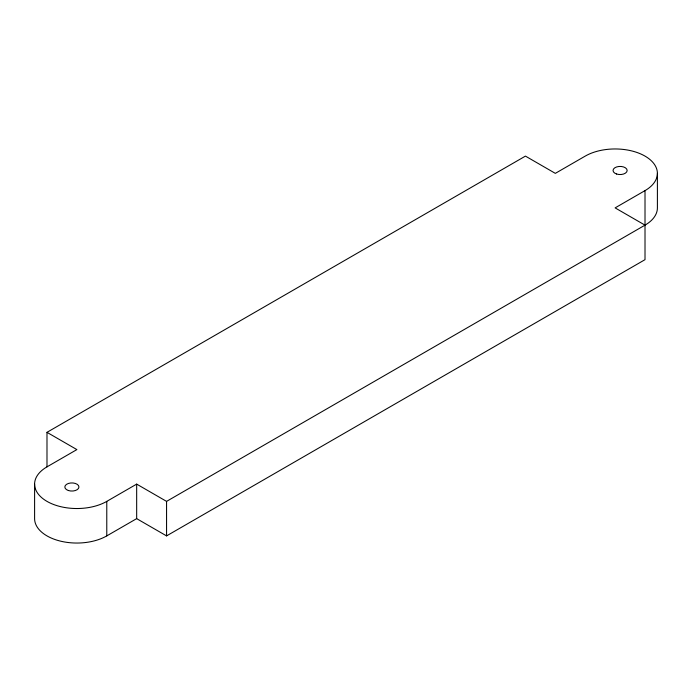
<?xml version="1.0" encoding="UTF-8"?>
<svg xmlns="http://www.w3.org/2000/svg" width="692" height="692" viewBox="0 0 692 692"><rect width="100%" height="100%" fill="white"/><g stroke="black" fill="none" stroke-linecap="round" stroke-linejoin="round"><path stroke-width="1.04" d="M657.4 173.363L657.4 207.885A42.281 24.41 0 0 1 645.013 225.142L166.564 501.38L136.67 484.115L106.776 501.38A42.281 24.41 0 0 1 46.987 501.38A42.281 24.41 0 0 1 46.987 466.858L46.987 432.336L525.436 156.107L555.33 173.363L585.224 156.107A42.281 24.41 0 0 1 645.013 156.107A42.281 24.41 0 0 1 645.013 190.62L645.013 259.664L166.564 535.893L136.67 518.637L106.776 535.893A42.281 24.41 0 0 1 60.697 541.187A42.281 24.41 0 0 1 34.6 518.637L34.6 484.115M46.987 466.858L76.881 449.592L46.987 432.336M645.013 190.62L615.119 207.885L645.013 225.142M166.564 501.38L166.564 535.893M136.67 484.115L136.67 518.637M106.776 501.38L106.776 535.893M68.37 490.516A7.05 4.066 0 0 0 78.94 486.995A7.05 4.066 0 0 0 68.37 483.466A7.05 4.066 0 0 0 68.37 490.516M616.581 174.012A7.05 4.066 0 0 0 627.151 170.492A7.05 4.066 0 0 0 616.581 166.962A7.05 4.066 0 0 0 616.581 174.012"/></g></svg>
